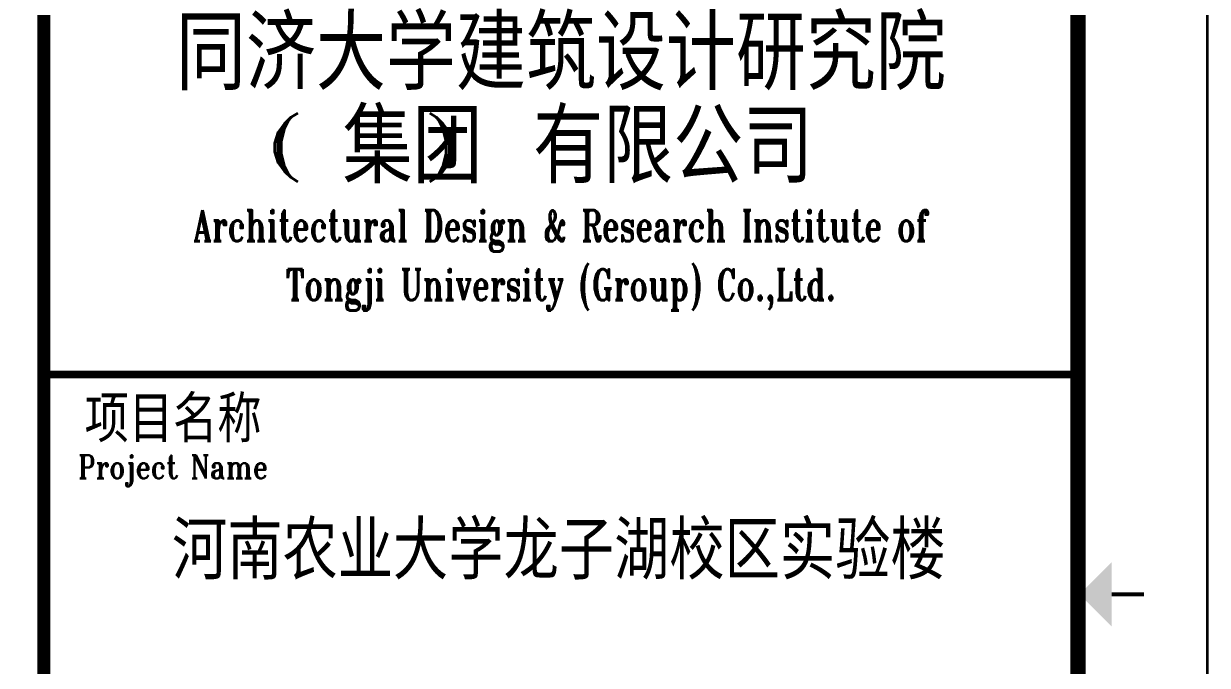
# Model space of a CAD drawing. Extents: x 239268 to 489116, y -316056 to -246175.
# Drawn here: x 300324 to 304902, y -296427 to -293945 of the extents above; entities that cross this region are included whole.
import ezdxf
from ezdxf.enums import TextEntityAlignment as Align

# ---------------------------------------------------------------- set-up
doc = ezdxf.new("R2010")
doc.units = 0
doc.header["$LTSCALE"] = 1000
doc.header["$MEASUREMENT"] = 0
doc.layers.get('0').update_dxf_attribs({"linetype": 'CONTINUOUS'})
doc.layers.add('图框', color=85, linetype='CONTINUOUS')
doc.styles.add('TKZ1_tjhts.shx', font='tjromant.shx', dxfattribs={"bigfont": 'tjhts.shx'})
doc.styles.add('TKZ2_tjkts.shx', font='tjromant.shx', dxfattribs={"bigfont": 'tjkts.shx'})

# ---------------------------------------------------------------- blocks, each defined once
blk = doc.blocks.new('TJAD_TK_LOGO')
at = {"layer": '图框', "style": 'TKZ1_tjhts.shx'}
for s, height, p in [('同济大学建筑设计研究院', 0.258835, (0.6, -0.4754)), ('集团 有限公司', 0.25884, (0.6594, -0.8031))]:
    blk.add_text(s, height=height, dxfattribs=at).set_placement(p, align=Align.MIDDLE_CENTER)
at = {"layer": '图框', "style": 'TKZ1_tjhts.shx', "width": 1.7}
blk.add_text('(  )', height=0.15893, dxfattribs=at).set_placement((-0.44, -0.8747))
at = {"layer": '图框', "style": 'TKZ1_tjhts.shx', "width": 0.7}
for s, p in [('Architectural Design & Research Institute of', (0.6, -1.0814)), ('Tongji University (Group) Co.,Ltd.', (0.6, -1.2887))]:
    blk.add_text(s, height=0.108983, dxfattribs=at).set_placement(p, align=Align.MIDDLE_CENTER)
blk = doc.blocks.new('TJAD_TK_A1')
at = {"const_width": 1}
blk.add_lwpolyline([(1251.379, 940.449), (1251.379, 366.449)], dxfattribs=at)
at = {"layer": '图框'}
blk.add_line((1341.379, 356.449), (1341.379, 950.449), dxfattribs=at)
at = {"layer": '图框', "const_width": 1.2}
blk.add_lwpolyline([(1331.379, 940.449), (525.379, 940.449), (525.379, 366.449), (1331.379, 366.449)], close=True, dxfattribs=at)
at = {"layer": '图框'}
for points, const_width in [([(1251.379, 670.449), (1331.379, 670.449)], 0.6), ([(1333.989, 653.449), (1336.489, 653.449)], 0.3)]:
    blk.add_lwpolyline(points, dxfattribs=dict(at, const_width=const_width))
blk.add_solid([(1333.989, 650.949), (1333.989, 655.949), (1331.489, 653.449)], dxfattribs=at)
at = {"color": 1, "xscale": 22.02171320475964, "yscale": 22.02171320475964, "zscale": 22.02171320475958}
blk.add_blockref('TJAD_TK_LOGO', (1278.166, 705.775), dxfattribs=at)
at = {"style": 'TKZ2_tjkts.shx'}
blk.add_text('项目名称', height=3.6, dxfattribs=at).set_placement((1261.379, 666.997), align=Align.MIDDLE_CENTER)
at = {"style": 'TKZ2_tjkts.shx', "width": 0.8}
blk.add_text('Project Name', height=1.8, dxfattribs=at).set_placement((1261.379, 663.297), align=Align.MIDDLE_CENTER)

msp = doc.modelspace()

# ---------------------------------------------------------------- linework, layer by layer
at = {"layer": '图框'}
msp.add_lwpolyline([(262852.4, -281301.7), (304902.4, -281301.7), (304902.4, -311001.7), (262852.4, -311001.7)], close=True, dxfattribs=at)

# ---------------------------------------------------------------- block references
at = {"layer": '图框', "xscale": 50, "yscale": 50, "zscale": 50}
msp.add_blockref('TJAD_TK_A1', (237833.4, -328824.2), dxfattribs=at)

# ---------------------------------------------------------------- texts
at = {"layer": '图框', "style": 'TKZ1_tjhts.shx'}
msp.add_text('河南农业大学龙子湖校区实验楼', height=225, dxfattribs=at).set_placement((302394.1, -295982.3), align=Align.MIDDLE_CENTER)

doc.saveas('drawing.dxf')
